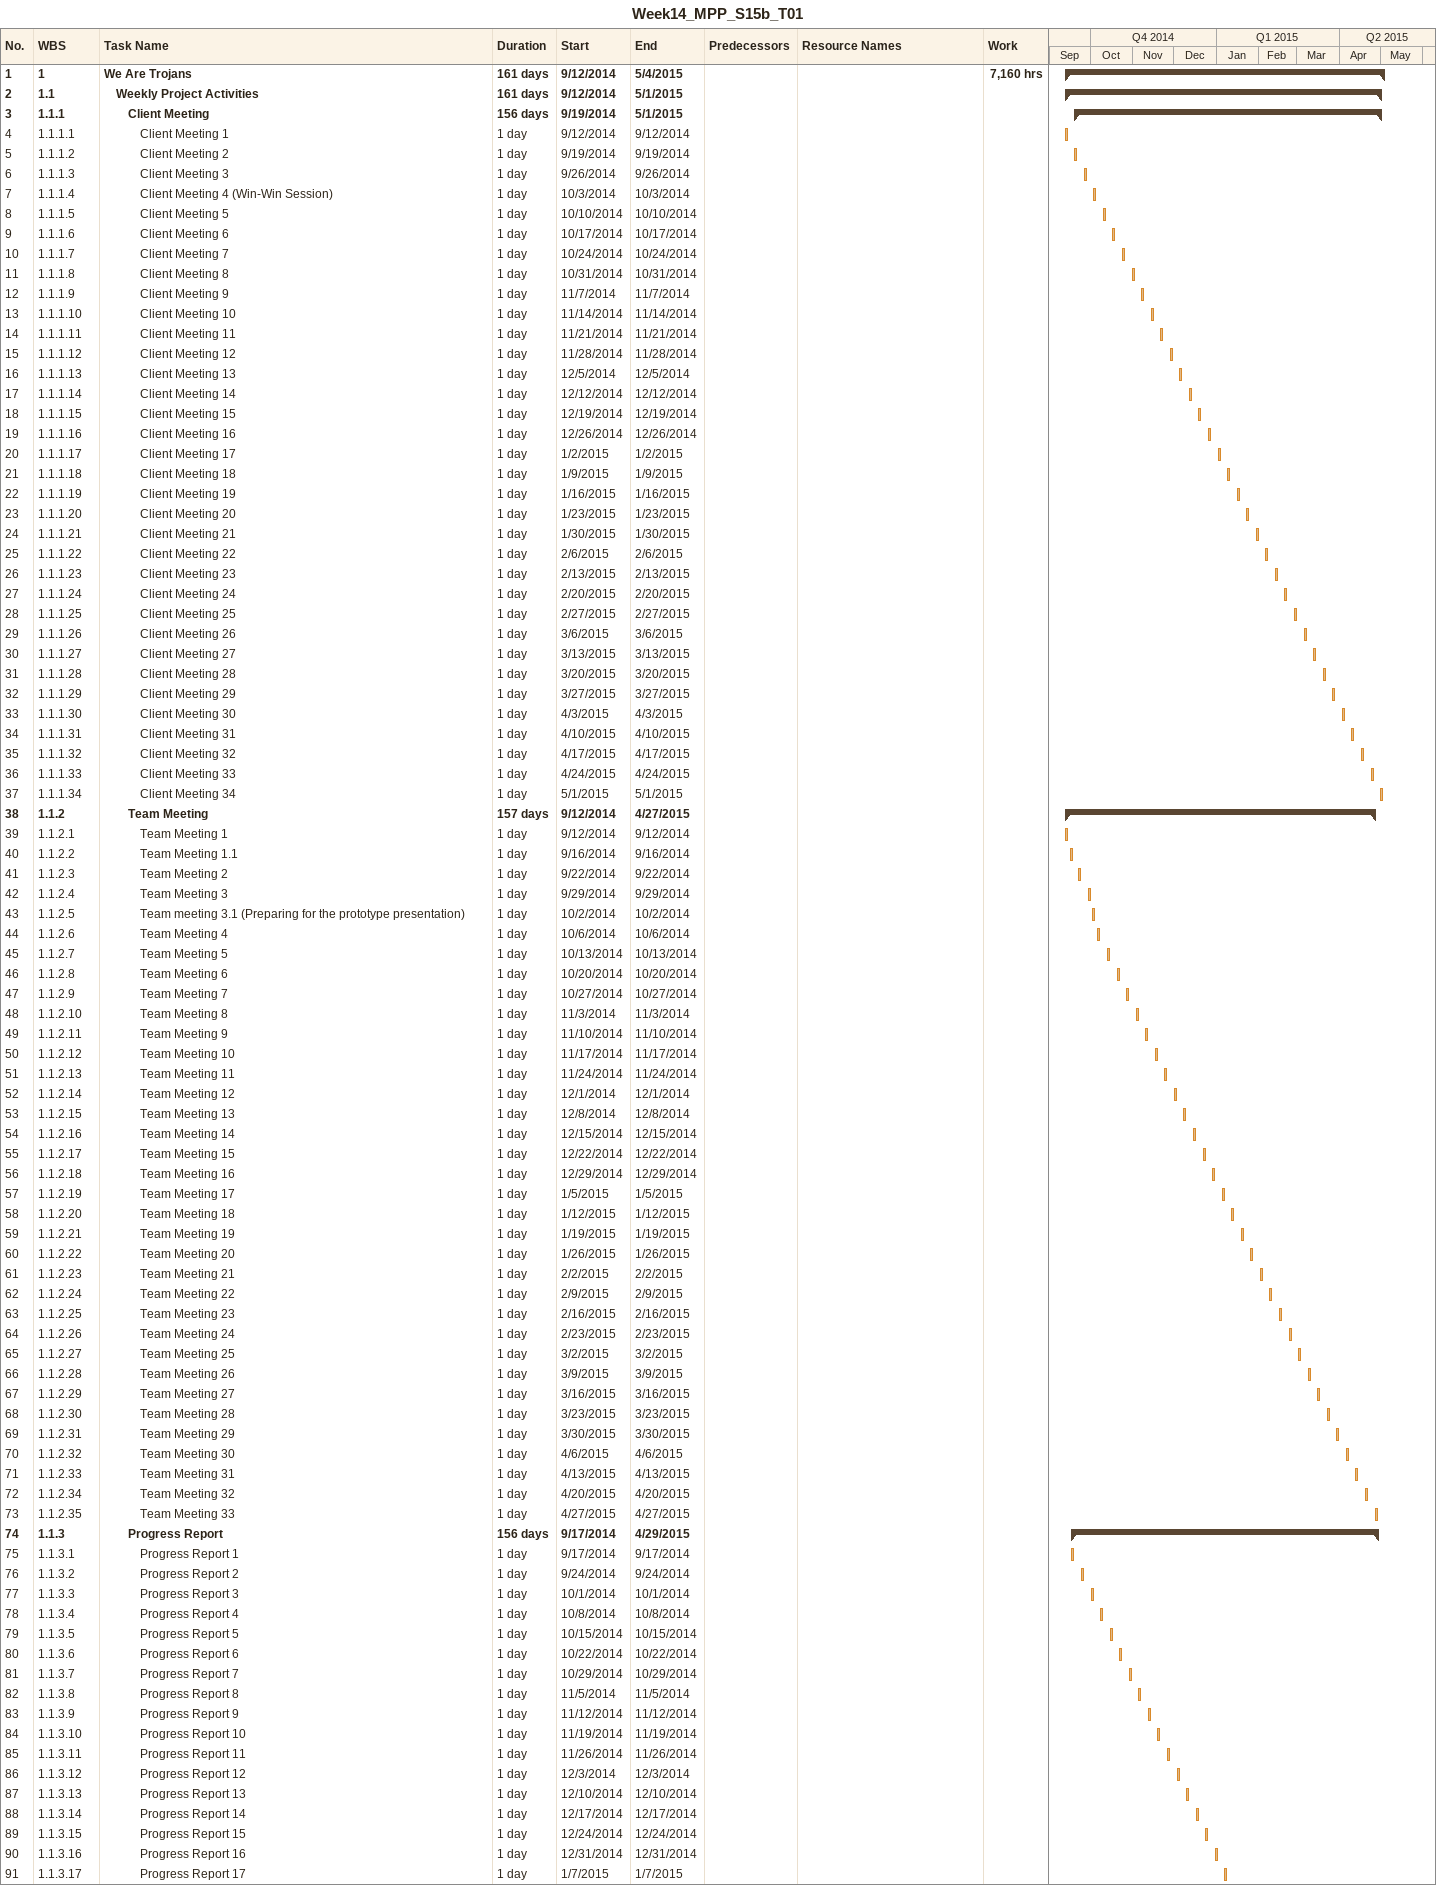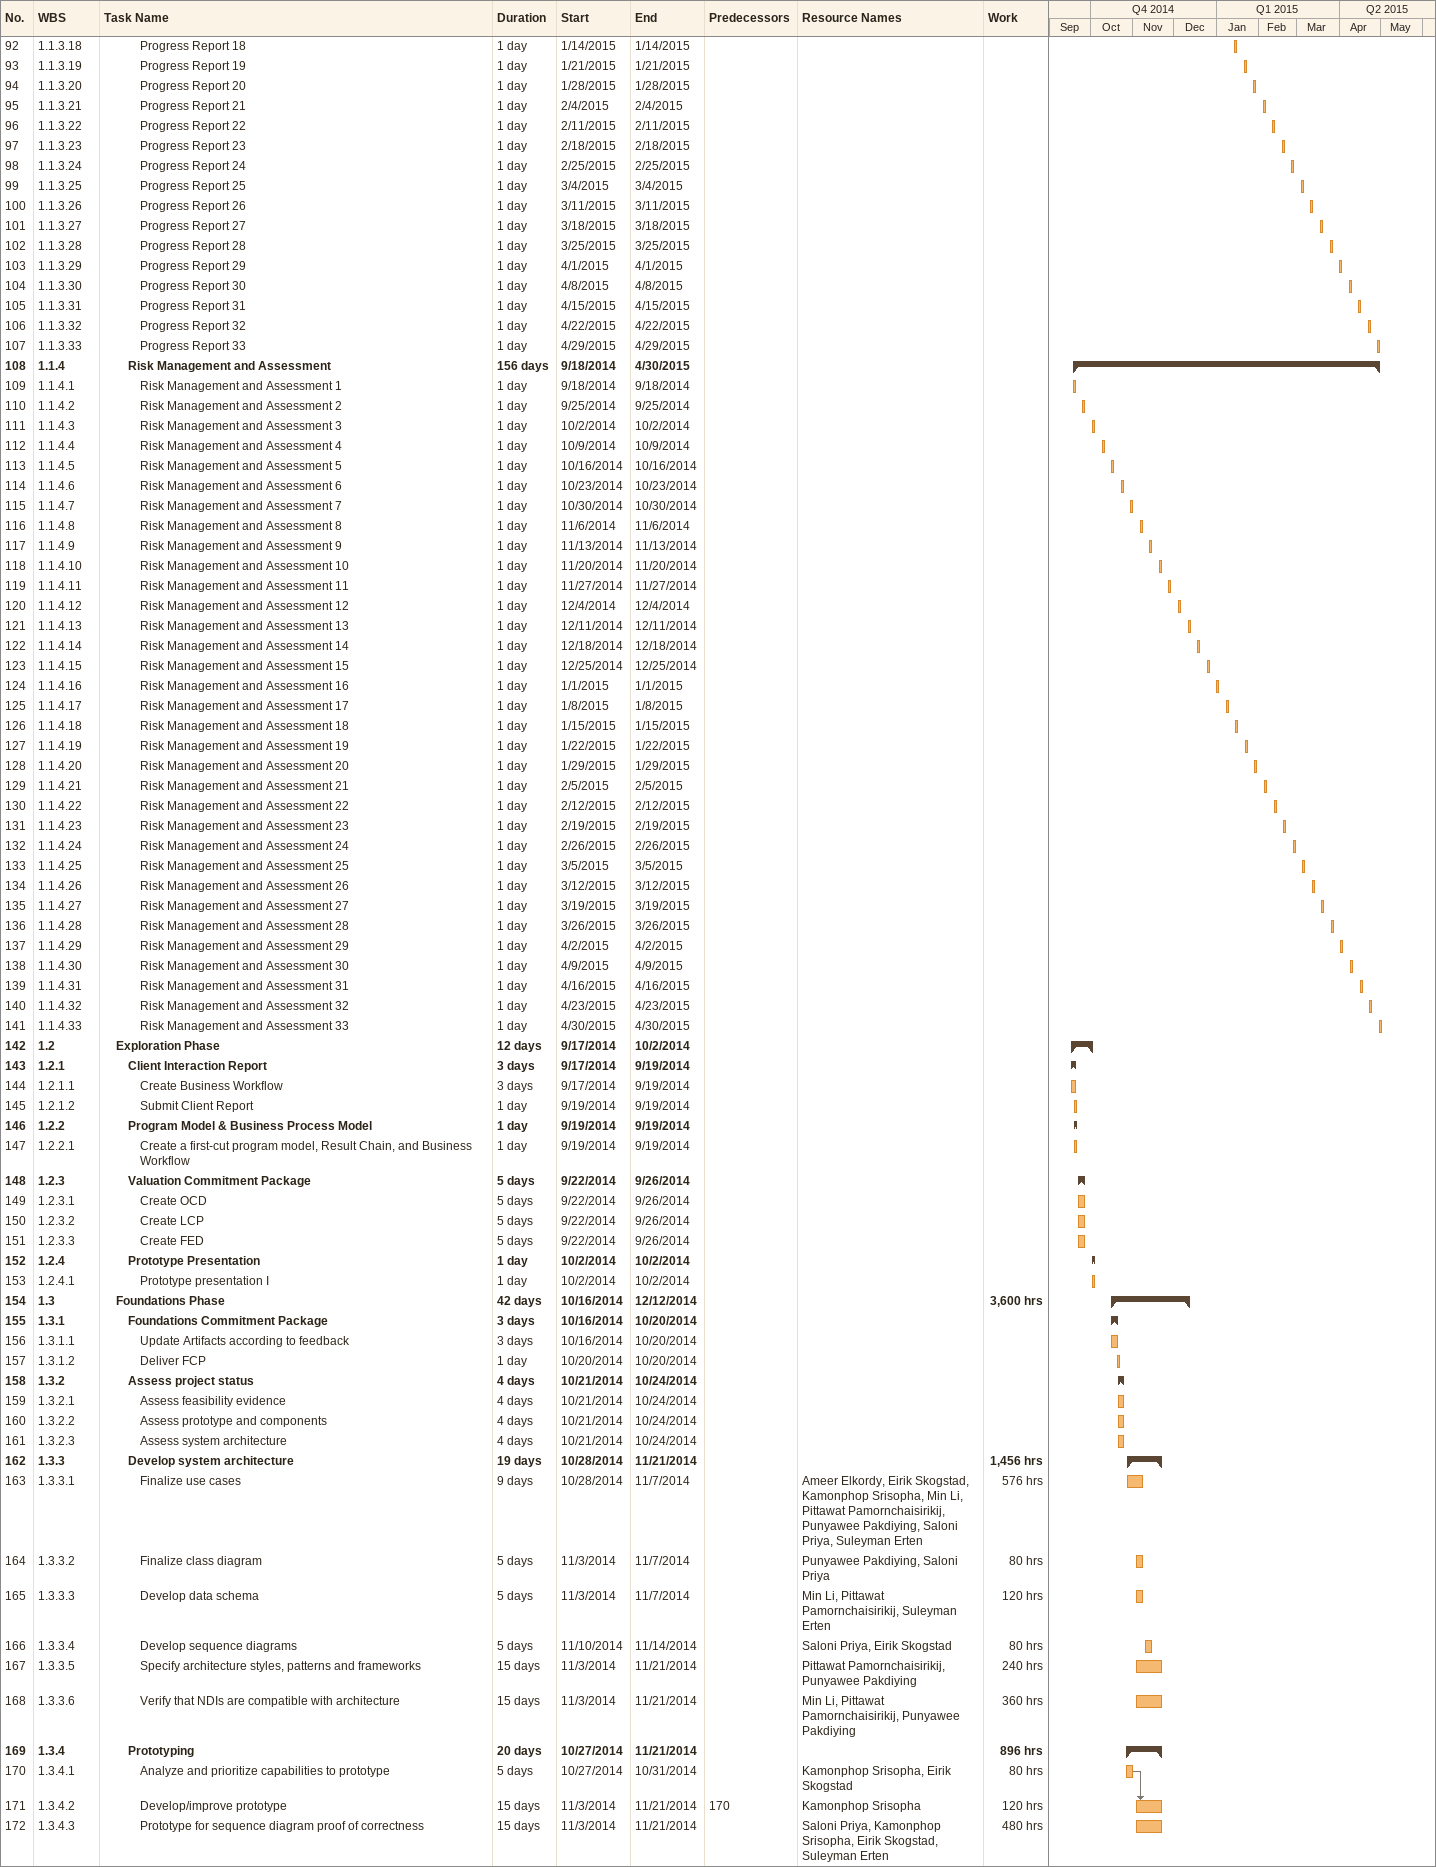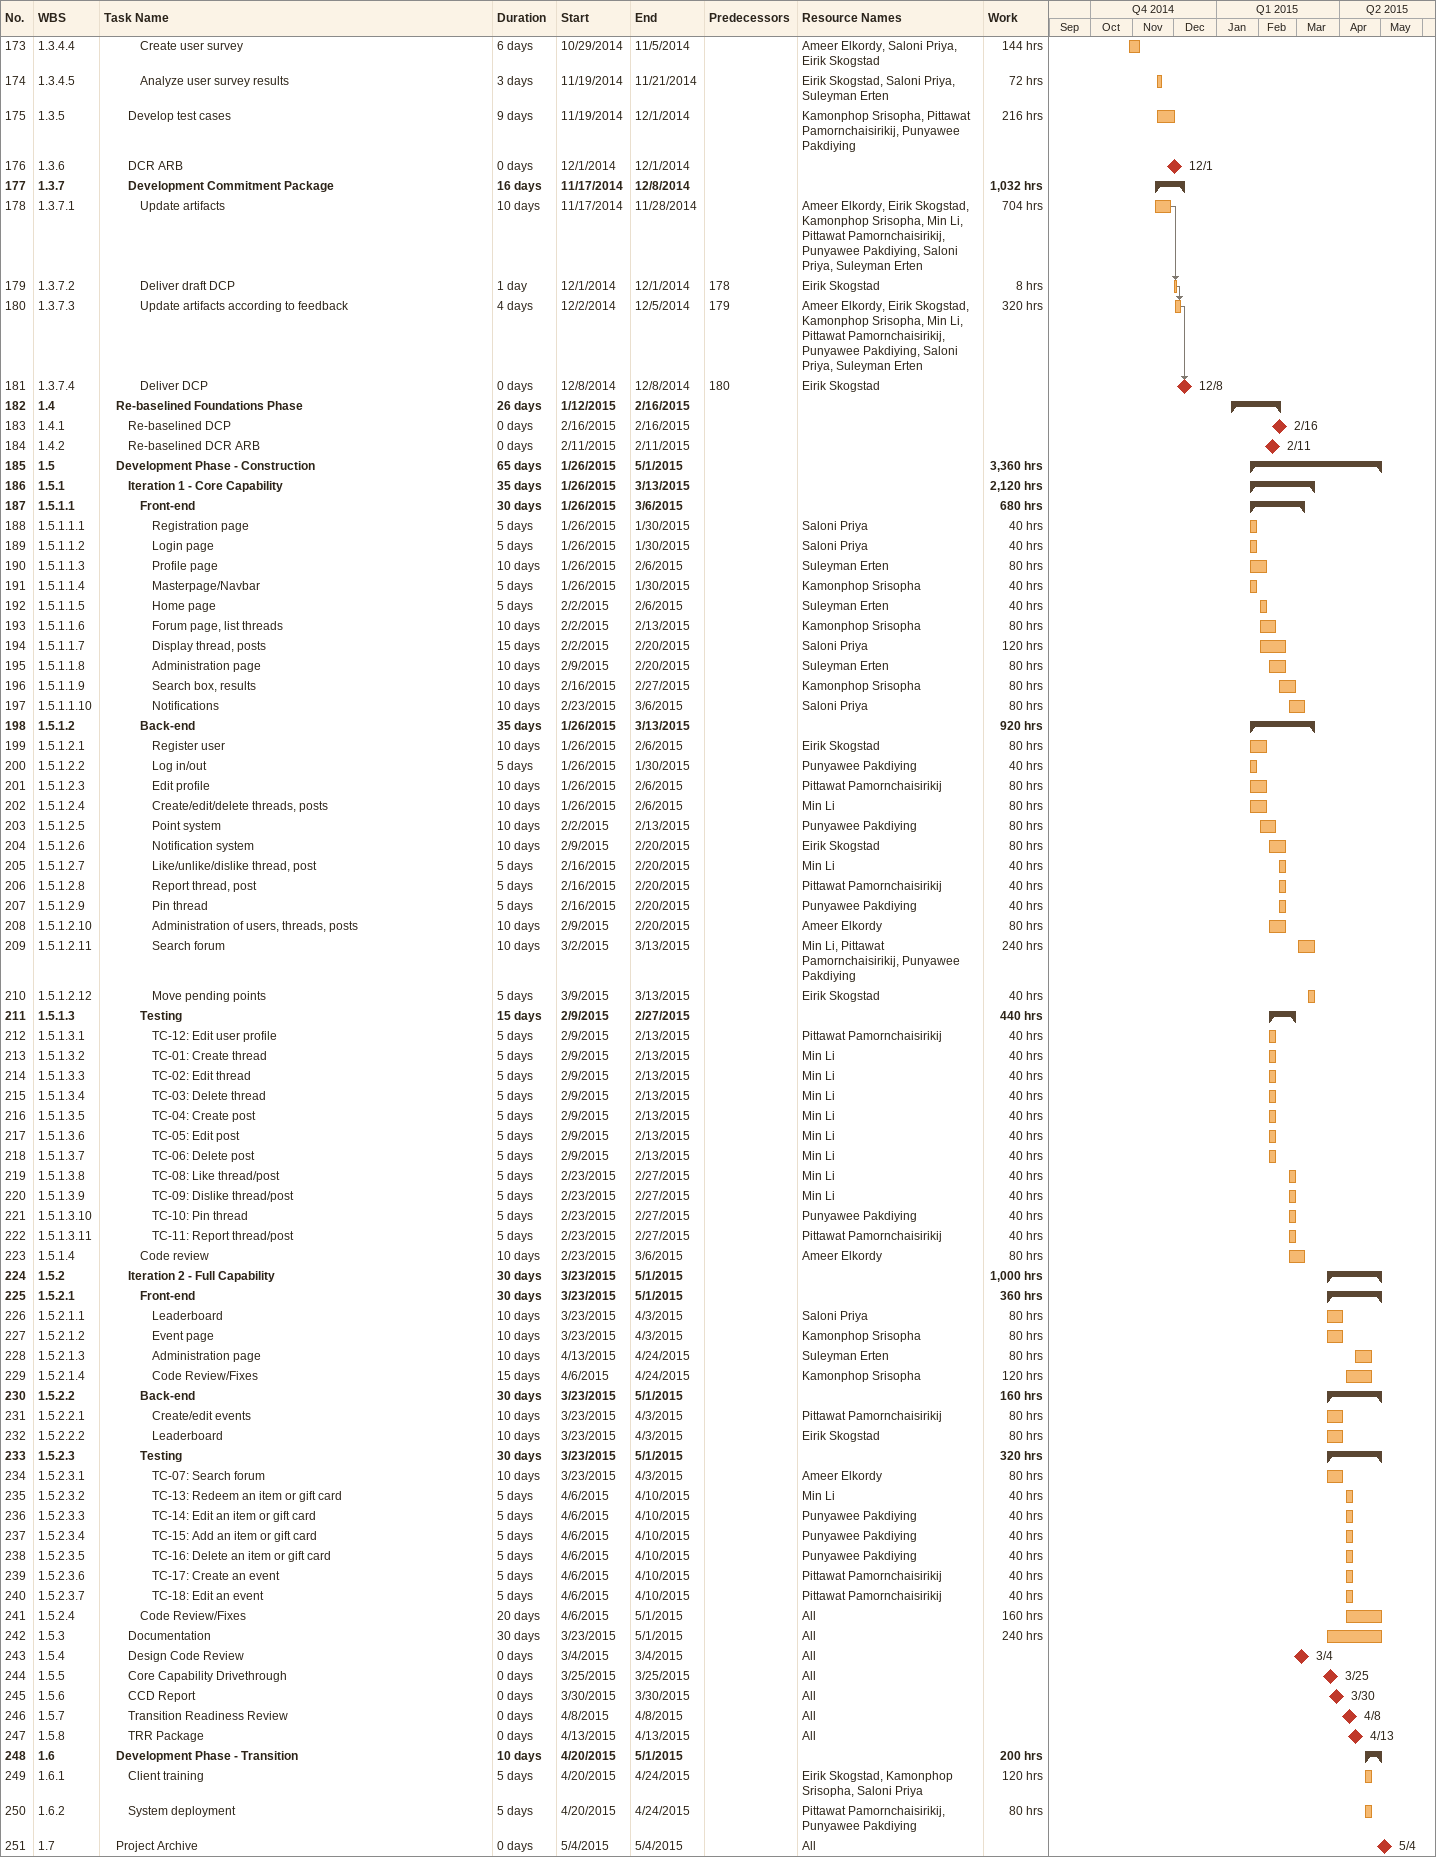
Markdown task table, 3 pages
Week14_MPP_S15b_T01

| ID | WBS | Task | Duration | Start | Finish | Predecessors | Resources | Work (h) |
|---|---|---|---|---|---|---|---|---|
| 1 | 1 | **We Are Trojans** | 161d | 2014-09-12 | 2015-05-04 |  |  | 7160 |
| 2 | 1.1 | **Weekly Project Activities** | 161d | 2014-09-12 | 2015-05-01 |  |  |  |
| 3 | 1.1.1 | **Client Meeting** | 156d | 2014-09-19 | 2015-05-01 |  |  |  |
| 4 | 1.1.1.1 | Client Meeting 1 | 1d | 2014-09-12 | 2014-09-12 |  |  |  |
| 5 | 1.1.1.2 | Client Meeting 2 | 1d | 2014-09-19 | 2014-09-19 |  |  |  |
| 6 | 1.1.1.3 | Client Meeting 3 | 1d | 2014-09-26 | 2014-09-26 |  |  |  |
| 7 | 1.1.1.4 | Client Meeting 4 (Win-Win Session) | 1d | 2014-10-03 | 2014-10-03 |  |  |  |
| 8 | 1.1.1.5 | Client Meeting 5 | 1d | 2014-10-10 | 2014-10-10 |  |  |  |
| 9 | 1.1.1.6 | Client Meeting 6 | 1d | 2014-10-17 | 2014-10-17 |  |  |  |
| 10 | 1.1.1.7 | Client Meeting 7 | 1d | 2014-10-24 | 2014-10-24 |  |  |  |
| 11 | 1.1.1.8 | Client Meeting 8 | 1d | 2014-10-31 | 2014-10-31 |  |  |  |
| 12 | 1.1.1.9 | Client Meeting 9 | 1d | 2014-11-07 | 2014-11-07 |  |  |  |
| 13 | 1.1.1.10 | Client Meeting 10 | 1d | 2014-11-14 | 2014-11-14 |  |  |  |
| 14 | 1.1.1.11 | Client Meeting 11 | 1d | 2014-11-21 | 2014-11-21 |  |  |  |
| 15 | 1.1.1.12 | Client Meeting 12 | 1d | 2014-11-28 | 2014-11-28 |  |  |  |
| 16 | 1.1.1.13 | Client Meeting 13 | 1d | 2014-12-05 | 2014-12-05 |  |  |  |
| 17 | 1.1.1.14 | Client Meeting 14 | 1d | 2014-12-12 | 2014-12-12 |  |  |  |
| 18 | 1.1.1.15 | Client Meeting 15 | 1d | 2014-12-19 | 2014-12-19 |  |  |  |
| 19 | 1.1.1.16 | Client Meeting 16 | 1d | 2014-12-26 | 2014-12-26 |  |  |  |
| 20 | 1.1.1.17 | Client Meeting 17 | 1d | 2015-01-02 | 2015-01-02 |  |  |  |
| 21 | 1.1.1.18 | Client Meeting 18 | 1d | 2015-01-09 | 2015-01-09 |  |  |  |
| 22 | 1.1.1.19 | Client Meeting 19 | 1d | 2015-01-16 | 2015-01-16 |  |  |  |
| 23 | 1.1.1.20 | Client Meeting 20 | 1d | 2015-01-23 | 2015-01-23 |  |  |  |
| 24 | 1.1.1.21 | Client Meeting 21 | 1d | 2015-01-30 | 2015-01-30 |  |  |  |
| 25 | 1.1.1.22 | Client Meeting 22 | 1d | 2015-02-06 | 2015-02-06 |  |  |  |
| 26 | 1.1.1.23 | Client Meeting 23 | 1d | 2015-02-13 | 2015-02-13 |  |  |  |
| 27 | 1.1.1.24 | Client Meeting 24 | 1d | 2015-02-20 | 2015-02-20 |  |  |  |
| 28 | 1.1.1.25 | Client Meeting 25 | 1d | 2015-02-27 | 2015-02-27 |  |  |  |
| 29 | 1.1.1.26 | Client Meeting 26 | 1d | 2015-03-06 | 2015-03-06 |  |  |  |
| 30 | 1.1.1.27 | Client Meeting 27 | 1d | 2015-03-13 | 2015-03-13 |  |  |  |
| 31 | 1.1.1.28 | Client Meeting 28 | 1d | 2015-03-20 | 2015-03-20 |  |  |  |
| 32 | 1.1.1.29 | Client Meeting 29 | 1d | 2015-03-27 | 2015-03-27 |  |  |  |
| 33 | 1.1.1.30 | Client Meeting 30 | 1d | 2015-04-03 | 2015-04-03 |  |  |  |
| 34 | 1.1.1.31 | Client Meeting 31 | 1d | 2015-04-10 | 2015-04-10 |  |  |  |
| 35 | 1.1.1.32 | Client Meeting 32 | 1d | 2015-04-17 | 2015-04-17 |  |  |  |
| 36 | 1.1.1.33 | Client Meeting 33 | 1d | 2015-04-24 | 2015-04-24 |  |  |  |
| 37 | 1.1.1.34 | Client Meeting 34 | 1d | 2015-05-01 | 2015-05-01 |  |  |  |
| 38 | 1.1.2 | **Team Meeting** | 157d | 2014-09-12 | 2015-04-27 |  |  |  |
| 39 | 1.1.2.1 | Team Meeting 1 | 1d | 2014-09-12 | 2014-09-12 |  |  |  |
| 40 | 1.1.2.2 | Team Meeting 1.1 | 1d | 2014-09-16 | 2014-09-16 |  |  |  |
| 41 | 1.1.2.3 | Team Meeting 2 | 1d | 2014-09-22 | 2014-09-22 |  |  |  |
| 42 | 1.1.2.4 | Team Meeting 3 | 1d | 2014-09-29 | 2014-09-29 |  |  |  |
| 43 | 1.1.2.5 | Team meeting 3.1 (Preparing for the prototype presentation) | 1d | 2014-10-02 | 2014-10-02 |  |  |  |
| 44 | 1.1.2.6 | Team Meeting 4 | 1d | 2014-10-06 | 2014-10-06 |  |  |  |
| 45 | 1.1.2.7 | Team Meeting 5 | 1d | 2014-10-13 | 2014-10-13 |  |  |  |
| 46 | 1.1.2.8 | Team Meeting 6 | 1d | 2014-10-20 | 2014-10-20 |  |  |  |
| 47 | 1.1.2.9 | Team Meeting 7 | 1d | 2014-10-27 | 2014-10-27 |  |  |  |
| 48 | 1.1.2.10 | Team Meeting 8 | 1d | 2014-11-03 | 2014-11-03 |  |  |  |
| 49 | 1.1.2.11 | Team Meeting 9 | 1d | 2014-11-10 | 2014-11-10 |  |  |  |
| 50 | 1.1.2.12 | Team Meeting 10 | 1d | 2014-11-17 | 2014-11-17 |  |  |  |
| 51 | 1.1.2.13 | Team Meeting 11 | 1d | 2014-11-24 | 2014-11-24 |  |  |  |
| 52 | 1.1.2.14 | Team Meeting 12 | 1d | 2014-12-01 | 2014-12-01 |  |  |  |
| 53 | 1.1.2.15 | Team Meeting 13 | 1d | 2014-12-08 | 2014-12-08 |  |  |  |
| 54 | 1.1.2.16 | Team Meeting 14 | 1d | 2014-12-15 | 2014-12-15 |  |  |  |
| 55 | 1.1.2.17 | Team Meeting 15 | 1d | 2014-12-22 | 2014-12-22 |  |  |  |
| 56 | 1.1.2.18 | Team Meeting 16 | 1d | 2014-12-29 | 2014-12-29 |  |  |  |
| 57 | 1.1.2.19 | Team Meeting 17 | 1d | 2015-01-05 | 2015-01-05 |  |  |  |
| 58 | 1.1.2.20 | Team Meeting 18 | 1d | 2015-01-12 | 2015-01-12 |  |  |  |
| 59 | 1.1.2.21 | Team Meeting 19 | 1d | 2015-01-19 | 2015-01-19 |  |  |  |
| 60 | 1.1.2.22 | Team Meeting 20 | 1d | 2015-01-26 | 2015-01-26 |  |  |  |
| 61 | 1.1.2.23 | Team Meeting 21 | 1d | 2015-02-02 | 2015-02-02 |  |  |  |
| 62 | 1.1.2.24 | Team Meeting 22 | 1d | 2015-02-09 | 2015-02-09 |  |  |  |
| 63 | 1.1.2.25 | Team Meeting 23 | 1d | 2015-02-16 | 2015-02-16 |  |  |  |
| 64 | 1.1.2.26 | Team Meeting 24 | 1d | 2015-02-23 | 2015-02-23 |  |  |  |
| 65 | 1.1.2.27 | Team Meeting 25 | 1d | 2015-03-02 | 2015-03-02 |  |  |  |
| 66 | 1.1.2.28 | Team Meeting 26 | 1d | 2015-03-09 | 2015-03-09 |  |  |  |
| 67 | 1.1.2.29 | Team Meeting 27 | 1d | 2015-03-16 | 2015-03-16 |  |  |  |
| 68 | 1.1.2.30 | Team Meeting 28 | 1d | 2015-03-23 | 2015-03-23 |  |  |  |
| 69 | 1.1.2.31 | Team Meeting 29 | 1d | 2015-03-30 | 2015-03-30 |  |  |  |
| 70 | 1.1.2.32 | Team Meeting 30 | 1d | 2015-04-06 | 2015-04-06 |  |  |  |
| 71 | 1.1.2.33 | Team Meeting 31 | 1d | 2015-04-13 | 2015-04-13 |  |  |  |
| 72 | 1.1.2.34 | Team Meeting 32 | 1d | 2015-04-20 | 2015-04-20 |  |  |  |
| 73 | 1.1.2.35 | Team Meeting 33 | 1d | 2015-04-27 | 2015-04-27 |  |  |  |
| 74 | 1.1.3 | **Progress Report** | 156d | 2014-09-17 | 2015-04-29 |  |  |  |
| 75 | 1.1.3.1 | Progress Report 1 | 1d | 2014-09-17 | 2014-09-17 |  |  |  |
| 76 | 1.1.3.2 | Progress Report 2 | 1d | 2014-09-24 | 2014-09-24 |  |  |  |
| 77 | 1.1.3.3 | Progress Report 3 | 1d | 2014-10-01 | 2014-10-01 |  |  |  |
| 78 | 1.1.3.4 | Progress Report 4 | 1d | 2014-10-08 | 2014-10-08 |  |  |  |
| 79 | 1.1.3.5 | Progress Report 5 | 1d | 2014-10-15 | 2014-10-15 |  |  |  |
| 80 | 1.1.3.6 | Progress Report 6 | 1d | 2014-10-22 | 2014-10-22 |  |  |  |
| 81 | 1.1.3.7 | Progress Report 7 | 1d | 2014-10-29 | 2014-10-29 |  |  |  |
| 82 | 1.1.3.8 | Progress Report 8 | 1d | 2014-11-05 | 2014-11-05 |  |  |  |
| 83 | 1.1.3.9 | Progress Report 9 | 1d | 2014-11-12 | 2014-11-12 |  |  |  |
| 84 | 1.1.3.10 | Progress Report 10 | 1d | 2014-11-19 | 2014-11-19 |  |  |  |
| 85 | 1.1.3.11 | Progress Report 11 | 1d | 2014-11-26 | 2014-11-26 |  |  |  |
| 86 | 1.1.3.12 | Progress Report 12 | 1d | 2014-12-03 | 2014-12-03 |  |  |  |
| 87 | 1.1.3.13 | Progress Report 13 | 1d | 2014-12-10 | 2014-12-10 |  |  |  |
| 88 | 1.1.3.14 | Progress Report 14 | 1d | 2014-12-17 | 2014-12-17 |  |  |  |
| 89 | 1.1.3.15 | Progress Report 15 | 1d | 2014-12-24 | 2014-12-24 |  |  |  |
| 90 | 1.1.3.16 | Progress Report 16 | 1d | 2014-12-31 | 2014-12-31 |  |  |  |
| 91 | 1.1.3.17 | Progress Report 17 | 1d | 2015-01-07 | 2015-01-07 |  |  |  |
| 92 | 1.1.3.18 | Progress Report 18 | 1d | 2015-01-14 | 2015-01-14 |  |  |  |
| 93 | 1.1.3.19 | Progress Report 19 | 1d | 2015-01-21 | 2015-01-21 |  |  |  |
| 94 | 1.1.3.20 | Progress Report 20 | 1d | 2015-01-28 | 2015-01-28 |  |  |  |
| 95 | 1.1.3.21 | Progress Report 21 | 1d | 2015-02-04 | 2015-02-04 |  |  |  |
| 96 | 1.1.3.22 | Progress Report 22 | 1d | 2015-02-11 | 2015-02-11 |  |  |  |
| 97 | 1.1.3.23 | Progress Report 23 | 1d | 2015-02-18 | 2015-02-18 |  |  |  |
| 98 | 1.1.3.24 | Progress Report 24 | 1d | 2015-02-25 | 2015-02-25 |  |  |  |
| 99 | 1.1.3.25 | Progress Report 25 | 1d | 2015-03-04 | 2015-03-04 |  |  |  |
| 100 | 1.1.3.26 | Progress Report 26 | 1d | 2015-03-11 | 2015-03-11 |  |  |  |
| 101 | 1.1.3.27 | Progress Report 27 | 1d | 2015-03-18 | 2015-03-18 |  |  |  |
| 102 | 1.1.3.28 | Progress Report 28 | 1d | 2015-03-25 | 2015-03-25 |  |  |  |
| 103 | 1.1.3.29 | Progress Report 29 | 1d | 2015-04-01 | 2015-04-01 |  |  |  |
| 104 | 1.1.3.30 | Progress Report 30 | 1d | 2015-04-08 | 2015-04-08 |  |  |  |
| 105 | 1.1.3.31 | Progress Report 31 | 1d | 2015-04-15 | 2015-04-15 |  |  |  |
| 106 | 1.1.3.32 | Progress Report 32 | 1d | 2015-04-22 | 2015-04-22 |  |  |  |
| 107 | 1.1.3.33 | Progress Report 33 | 1d | 2015-04-29 | 2015-04-29 |  |  |  |
| 108 | 1.1.4 | **Risk Management and Assessment** | 156d | 2014-09-18 | 2015-04-30 |  |  |  |
| 109 | 1.1.4.1 | Risk Management and Assessment 1 | 1d | 2014-09-18 | 2014-09-18 |  |  |  |
| 110 | 1.1.4.2 | Risk Management and Assessment 2 | 1d | 2014-09-25 | 2014-09-25 |  |  |  |
| 111 | 1.1.4.3 | Risk Management and Assessment 3 | 1d | 2014-10-02 | 2014-10-02 |  |  |  |
| 112 | 1.1.4.4 | Risk Management and Assessment 4 | 1d | 2014-10-09 | 2014-10-09 |  |  |  |
| 113 | 1.1.4.5 | Risk Management and Assessment 5 | 1d | 2014-10-16 | 2014-10-16 |  |  |  |
| 114 | 1.1.4.6 | Risk Management and Assessment 6 | 1d | 2014-10-23 | 2014-10-23 |  |  |  |
| 115 | 1.1.4.7 | Risk Management and Assessment 7 | 1d | 2014-10-30 | 2014-10-30 |  |  |  |
| 116 | 1.1.4.8 | Risk Management and Assessment 8 | 1d | 2014-11-06 | 2014-11-06 |  |  |  |
| 117 | 1.1.4.9 | Risk Management and Assessment 9 | 1d | 2014-11-13 | 2014-11-13 |  |  |  |
| 118 | 1.1.4.10 | Risk Management and Assessment 10 | 1d | 2014-11-20 | 2014-11-20 |  |  |  |
| 119 | 1.1.4.11 | Risk Management and Assessment 11 | 1d | 2014-11-27 | 2014-11-27 |  |  |  |
| 120 | 1.1.4.12 | Risk Management and Assessment 12 | 1d | 2014-12-04 | 2014-12-04 |  |  |  |
| 121 | 1.1.4.13 | Risk Management and Assessment 13 | 1d | 2014-12-11 | 2014-12-11 |  |  |  |
| 122 | 1.1.4.14 | Risk Management and Assessment 14 | 1d | 2014-12-18 | 2014-12-18 |  |  |  |
| 123 | 1.1.4.15 | Risk Management and Assessment 15 | 1d | 2014-12-25 | 2014-12-25 |  |  |  |
| 124 | 1.1.4.16 | Risk Management and Assessment 16 | 1d | 2015-01-01 | 2015-01-01 |  |  |  |
| 125 | 1.1.4.17 | Risk Management and Assessment 17 | 1d | 2015-01-08 | 2015-01-08 |  |  |  |
| 126 | 1.1.4.18 | Risk Management and Assessment 18 | 1d | 2015-01-15 | 2015-01-15 |  |  |  |
| 127 | 1.1.4.19 | Risk Management and Assessment 19 | 1d | 2015-01-22 | 2015-01-22 |  |  |  |
| 128 | 1.1.4.20 | Risk Management and Assessment 20 | 1d | 2015-01-29 | 2015-01-29 |  |  |  |
| 129 | 1.1.4.21 | Risk Management and Assessment 21 | 1d | 2015-02-05 | 2015-02-05 |  |  |  |
| 130 | 1.1.4.22 | Risk Management and Assessment 22 | 1d | 2015-02-12 | 2015-02-12 |  |  |  |
| 131 | 1.1.4.23 | Risk Management and Assessment 23 | 1d | 2015-02-19 | 2015-02-19 |  |  |  |
| 132 | 1.1.4.24 | Risk Management and Assessment 24 | 1d | 2015-02-26 | 2015-02-26 |  |  |  |
| 133 | 1.1.4.25 | Risk Management and Assessment 25 | 1d | 2015-03-05 | 2015-03-05 |  |  |  |
| 134 | 1.1.4.26 | Risk Management and Assessment 26 | 1d | 2015-03-12 | 2015-03-12 |  |  |  |
| 135 | 1.1.4.27 | Risk Management and Assessment 27 | 1d | 2015-03-19 | 2015-03-19 |  |  |  |
| 136 | 1.1.4.28 | Risk Management and Assessment 28 | 1d | 2015-03-26 | 2015-03-26 |  |  |  |
| 137 | 1.1.4.29 | Risk Management and Assessment 29 | 1d | 2015-04-02 | 2015-04-02 |  |  |  |
| 138 | 1.1.4.30 | Risk Management and Assessment 30 | 1d | 2015-04-09 | 2015-04-09 |  |  |  |
| 139 | 1.1.4.31 | Risk Management and Assessment 31 | 1d | 2015-04-16 | 2015-04-16 |  |  |  |
| 140 | 1.1.4.32 | Risk Management and Assessment 32 | 1d | 2015-04-23 | 2015-04-23 |  |  |  |
| 141 | 1.1.4.33 | Risk Management and Assessment 33 | 1d | 2015-04-30 | 2015-04-30 |  |  |  |
| 142 | 1.2 | **Exploration Phase** | 12d | 2014-09-17 | 2014-10-02 |  |  |  |
| 143 | 1.2.1 | **Client Interaction Report** | 3d | 2014-09-17 | 2014-09-19 |  |  |  |
| 144 | 1.2.1.1 | Create Business Workflow | 3d | 2014-09-17 | 2014-09-19 |  |  |  |
| 145 | 1.2.1.2 | Submit Client Report | 1d | 2014-09-19 | 2014-09-19 |  |  |  |
| 146 | 1.2.2 | **Program Model & Business Process Model** | 1d | 2014-09-19 | 2014-09-19 |  |  |  |
| 147 | 1.2.2.1 | Create a first-cut program model, Result Chain, and Business Workflow | 1d | 2014-09-19 | 2014-09-19 |  |  |  |
| 148 | 1.2.3 | **Valuation Commitment Package** | 5d | 2014-09-22 | 2014-09-26 |  |  |  |
| 149 | 1.2.3.1 | Create OCD | 5d | 2014-09-22 | 2014-09-26 |  |  |  |
| 150 | 1.2.3.2 | Create LCP | 5d | 2014-09-22 | 2014-09-26 |  |  |  |
| 151 | 1.2.3.3 | Create FED | 5d | 2014-09-22 | 2014-09-26 |  |  |  |
| 152 | 1.2.4 | **Prototype Presentation** | 1d | 2014-10-02 | 2014-10-02 |  |  |  |
| 153 | 1.2.4.1 | Prototype presentation I | 1d | 2014-10-02 | 2014-10-02 |  |  |  |
| 154 | 1.3 | **Foundations Phase** | 42d | 2014-10-16 | 2014-12-12 |  |  | 3600 |
| 155 | 1.3.1 | **Foundations Commitment Package** | 3d | 2014-10-16 | 2014-10-20 |  |  |  |
| 156 | 1.3.1.1 | Update Artifacts according to feedback | 3d | 2014-10-16 | 2014-10-20 |  |  |  |
| 157 | 1.3.1.2 | Deliver FCP | 1d | 2014-10-20 | 2014-10-20 |  |  |  |
| 158 | 1.3.2 | **Assess project status** | 4d | 2014-10-21 | 2014-10-24 |  |  |  |
| 159 | 1.3.2.1 | Assess feasibility evidence | 4d | 2014-10-21 | 2014-10-24 |  |  |  |
| 160 | 1.3.2.2 | Assess prototype and components | 4d | 2014-10-21 | 2014-10-24 |  |  |  |
| 161 | 1.3.2.3 | Assess system architecture | 4d | 2014-10-21 | 2014-10-24 |  |  |  |
| 162 | 1.3.3 | **Develop system architecture** | 19d | 2014-10-28 | 2014-11-21 |  |  | 1456 |
| 163 | 1.3.3.1 | Finalize use cases | 9d | 2014-10-28 | 2014-11-07 |  | Ameer Elkordy, Eirik Skogstad, Kamonphop Srisopha, Min Li, Pittawat Pamornchaisirikij, Punyawee Pakdiying, Saloni Priya, Suleyman Erten | 576 |
| 164 | 1.3.3.2 | Finalize class diagram | 5d | 2014-11-03 | 2014-11-07 |  | Punyawee Pakdiying, Saloni Priya | 80 |
| 165 | 1.3.3.3 | Develop data schema | 5d | 2014-11-03 | 2014-11-07 |  | Min Li, Pittawat Pamornchaisirikij, Suleyman Erten | 120 |
| 166 | 1.3.3.4 | Develop sequence diagrams | 5d | 2014-11-10 | 2014-11-14 |  | Saloni Priya, Eirik Skogstad | 80 |
| 167 | 1.3.3.5 | Specify architecture styles, patterns and frameworks | 15d | 2014-11-03 | 2014-11-21 |  | Pittawat Pamornchaisirikij, Punyawee Pakdiying | 240 |
| 168 | 1.3.3.6 | Verify that NDIs are compatible with architecture | 15d | 2014-11-03 | 2014-11-21 |  | Min Li, Pittawat Pamornchaisirikij, Punyawee Pakdiying | 360 |
| 169 | 1.3.4 | **Prototyping** | 20d | 2014-10-27 | 2014-11-21 |  |  | 896 |
| 170 | 1.3.4.1 | Analyze and prioritize capabilities to prototype | 5d | 2014-10-27 | 2014-10-31 |  | Kamonphop Srisopha, Eirik Skogstad | 80 |
| 171 | 1.3.4.2 | Develop/improve prototype | 15d | 2014-11-03 | 2014-11-21 | 170 | Kamonphop Srisopha | 120 |
| 172 | 1.3.4.3 | Prototype for sequence diagram proof of correctness | 15d | 2014-11-03 | 2014-11-21 |  | Saloni Priya, Kamonphop Srisopha, Eirik Skogstad, Suleyman Erten | 480 |
| 173 | 1.3.4.4 | Create user survey | 6d | 2014-10-29 | 2014-11-05 |  | Ameer Elkordy, Saloni Priya, Eirik Skogstad | 144 |
| 174 | 1.3.4.5 | Analyze user survey results | 3d | 2014-11-19 | 2014-11-21 |  | Eirik Skogstad, Saloni Priya, Suleyman Erten | 72 |
| 175 | 1.3.5 | Develop test cases | 9d | 2014-11-19 | 2014-12-01 |  | Kamonphop Srisopha, Pittawat Pamornchaisirikij, Punyawee Pakdiying | 216 |
| 176 | 1.3.6 | DCR ARB | 0d | 2014-12-01 | 2014-12-01 |  |  |  |
| 177 | 1.3.7 | **Development Commitment Package** | 16d | 2014-11-17 | 2014-12-08 |  |  | 1032 |
| 178 | 1.3.7.1 | Update artifacts | 10d | 2014-11-17 | 2014-11-28 |  | Ameer Elkordy, Eirik Skogstad, Kamonphop Srisopha, Min Li, Pittawat Pamornchaisirikij, Punyawee Pakdiying, Saloni Priya, Suleyman Erten | 704 |
| 179 | 1.3.7.2 | Deliver draft DCP | 1d | 2014-12-01 | 2014-12-01 | 178 | Eirik Skogstad | 8 |
| 180 | 1.3.7.3 | Update artifacts according to feedback | 4d | 2014-12-02 | 2014-12-05 | 179 | Ameer Elkordy, Eirik Skogstad, Kamonphop Srisopha, Min Li, Pittawat Pamornchaisirikij, Punyawee Pakdiying, Saloni Priya, Suleyman Erten | 320 |
| 181 | 1.3.7.4 | Deliver DCP | 0d | 2014-12-08 | 2014-12-08 | 180 | Eirik Skogstad |  |
| 182 | 1.4 | **Re-baselined Foundations Phase** | 26d | 2015-01-12 | 2015-02-16 |  |  |  |
| 183 | 1.4.1 | Re-baselined DCP | 0d | 2015-02-16 | 2015-02-16 |  |  |  |
| 184 | 1.4.2 | Re-baselined DCR ARB | 0d | 2015-02-11 | 2015-02-11 |  |  |  |
| 185 | 1.5 | **Development Phase - Construction** | 65d | 2015-01-26 | 2015-05-01 |  |  | 3360 |
| 186 | 1.5.1 | **Iteration 1 - Core Capability** | 35d | 2015-01-26 | 2015-03-13 |  |  | 2120 |
| 187 | 1.5.1.1 | **Front-end** | 30d | 2015-01-26 | 2015-03-06 |  |  | 680 |
| 188 | 1.5.1.1.1 | Registration page | 5d | 2015-01-26 | 2015-01-30 |  | Saloni Priya | 40 |
| 189 | 1.5.1.1.2 | Login page | 5d | 2015-01-26 | 2015-01-30 |  | Saloni Priya | 40 |
| 190 | 1.5.1.1.3 | Profile page | 10d | 2015-01-26 | 2015-02-06 |  | Suleyman Erten | 80 |
| 191 | 1.5.1.1.4 | Masterpage/Navbar | 5d | 2015-01-26 | 2015-01-30 |  | Kamonphop Srisopha | 40 |
| 192 | 1.5.1.1.5 | Home page | 5d | 2015-02-02 | 2015-02-06 |  | Suleyman Erten | 40 |
| 193 | 1.5.1.1.6 | Forum page, list threads | 10d | 2015-02-02 | 2015-02-13 |  | Kamonphop Srisopha | 80 |
| 194 | 1.5.1.1.7 | Display thread, posts | 15d | 2015-02-02 | 2015-02-20 |  | Saloni Priya | 120 |
| 195 | 1.5.1.1.8 | Administration page | 10d | 2015-02-09 | 2015-02-20 |  | Suleyman Erten | 80 |
| 196 | 1.5.1.1.9 | Search box, results | 10d | 2015-02-16 | 2015-02-27 |  | Kamonphop Srisopha | 80 |
| 197 | 1.5.1.1.10 | Notifications | 10d | 2015-02-23 | 2015-03-06 |  | Saloni Priya | 80 |
| 198 | 1.5.1.2 | **Back-end** | 35d | 2015-01-26 | 2015-03-13 |  |  | 920 |
| 199 | 1.5.1.2.1 | Register user | 10d | 2015-01-26 | 2015-02-06 |  | Eirik Skogstad | 80 |
| 200 | 1.5.1.2.2 | Log in/out | 5d | 2015-01-26 | 2015-01-30 |  | Punyawee Pakdiying | 40 |
| 201 | 1.5.1.2.3 | Edit profile | 10d | 2015-01-26 | 2015-02-06 |  | Pittawat Pamornchaisirikij | 80 |
| 202 | 1.5.1.2.4 | Create/edit/delete threads, posts | 10d | 2015-01-26 | 2015-02-06 |  | Min Li | 80 |
| 203 | 1.5.1.2.5 | Point system | 10d | 2015-02-02 | 2015-02-13 |  | Punyawee Pakdiying | 80 |
| 204 | 1.5.1.2.6 | Notification system | 10d | 2015-02-09 | 2015-02-20 |  | Eirik Skogstad | 80 |
| 205 | 1.5.1.2.7 | Like/unlike/dislike thread, post | 5d | 2015-02-16 | 2015-02-20 |  | Min Li | 40 |
| 206 | 1.5.1.2.8 | Report thread, post | 5d | 2015-02-16 | 2015-02-20 |  | Pittawat Pamornchaisirikij | 40 |
| 207 | 1.5.1.2.9 | Pin thread | 5d | 2015-02-16 | 2015-02-20 |  | Punyawee Pakdiying | 40 |
| 208 | 1.5.1.2.10 | Administration of users, threads, posts | 10d | 2015-02-09 | 2015-02-20 |  | Ameer Elkordy | 80 |
| 209 | 1.5.1.2.11 | Search forum | 10d | 2015-03-02 | 2015-03-13 |  | Min Li, Pittawat Pamornchaisirikij, Punyawee Pakdiying | 240 |
| 210 | 1.5.1.2.12 | Move pending points | 5d | 2015-03-09 | 2015-03-13 |  | Eirik Skogstad | 40 |
| 211 | 1.5.1.3 | **Testing** | 15d | 2015-02-09 | 2015-02-27 |  |  | 440 |
| 212 | 1.5.1.3.1 | TC-12: Edit user profile | 5d | 2015-02-09 | 2015-02-13 |  | Pittawat Pamornchaisirikij | 40 |
| 213 | 1.5.1.3.2 | TC-01: Create thread | 5d | 2015-02-09 | 2015-02-13 |  | Min Li | 40 |
| 214 | 1.5.1.3.3 | TC-02: Edit thread | 5d | 2015-02-09 | 2015-02-13 |  | Min Li | 40 |
| 215 | 1.5.1.3.4 | TC-03: Delete thread | 5d | 2015-02-09 | 2015-02-13 |  | Min Li | 40 |
| 216 | 1.5.1.3.5 | TC-04: Create post | 5d | 2015-02-09 | 2015-02-13 |  | Min Li | 40 |
| 217 | 1.5.1.3.6 | TC-05: Edit post | 5d | 2015-02-09 | 2015-02-13 |  | Min Li | 40 |
| 218 | 1.5.1.3.7 | TC-06: Delete post | 5d | 2015-02-09 | 2015-02-13 |  | Min Li | 40 |
| 219 | 1.5.1.3.8 | TC-08: Like thread/post | 5d | 2015-02-23 | 2015-02-27 |  | Min Li | 40 |
| 220 | 1.5.1.3.9 | TC-09: Dislike thread/post | 5d | 2015-02-23 | 2015-02-27 |  | Min Li | 40 |
| 221 | 1.5.1.3.10 | TC-10: Pin thread | 5d | 2015-02-23 | 2015-02-27 |  | Punyawee Pakdiying | 40 |
| 222 | 1.5.1.3.11 | TC-11: Report thread/post | 5d | 2015-02-23 | 2015-02-27 |  | Pittawat Pamornchaisirikij | 40 |
| 223 | 1.5.1.4 | Code review | 10d | 2015-02-23 | 2015-03-06 |  | Ameer Elkordy | 80 |
| 224 | 1.5.2 | **Iteration 2 - Full Capability** | 30d | 2015-03-23 | 2015-05-01 |  |  | 1000 |
| 225 | 1.5.2.1 | **Front-end** | 30d | 2015-03-23 | 2015-05-01 |  |  | 360 |
| 226 | 1.5.2.1.1 | Leaderboard | 10d | 2015-03-23 | 2015-04-03 |  | Saloni Priya | 80 |
| 227 | 1.5.2.1.2 | Event page | 10d | 2015-03-23 | 2015-04-03 |  | Kamonphop Srisopha | 80 |
| 228 | 1.5.2.1.3 | Administration page | 10d | 2015-04-13 | 2015-04-24 |  | Suleyman Erten | 80 |
| 229 | 1.5.2.1.4 | Code Review/Fixes | 15d | 2015-04-06 | 2015-04-24 |  | Kamonphop Srisopha | 120 |
| 230 | 1.5.2.2 | **Back-end** | 30d | 2015-03-23 | 2015-05-01 |  |  | 160 |
| 231 | 1.5.2.2.1 | Create/edit events | 10d | 2015-03-23 | 2015-04-03 |  | Pittawat Pamornchaisirikij | 80 |
| 232 | 1.5.2.2.2 | Leaderboard | 10d | 2015-03-23 | 2015-04-03 |  | Eirik Skogstad | 80 |
| 233 | 1.5.2.3 | **Testing** | 30d | 2015-03-23 | 2015-05-01 |  |  | 320 |
| 234 | 1.5.2.3.1 | TC-07: Search forum | 10d | 2015-03-23 | 2015-04-03 |  | Ameer Elkordy | 80 |
| 235 | 1.5.2.3.2 | TC-13: Redeem an item or gift card | 5d | 2015-04-06 | 2015-04-10 |  | Min Li | 40 |
| 236 | 1.5.2.3.3 | TC-14: Edit an item or gift card | 5d | 2015-04-06 | 2015-04-10 |  | Punyawee Pakdiying | 40 |
| 237 | 1.5.2.3.4 | TC-15: Add an item or gift card | 5d | 2015-04-06 | 2015-04-10 |  | Punyawee Pakdiying | 40 |
| 238 | 1.5.2.3.5 | TC-16: Delete an item or gift card | 5d | 2015-04-06 | 2015-04-10 |  | Punyawee Pakdiying | 40 |
| 239 | 1.5.2.3.6 | TC-17: Create an event | 5d | 2015-04-06 | 2015-04-10 |  | Pittawat Pamornchaisirikij | 40 |
| 240 | 1.5.2.3.7 | TC-18: Edit an event | 5d | 2015-04-06 | 2015-04-10 |  | Pittawat Pamornchaisirikij | 40 |
| 241 | 1.5.2.4 | Code Review/Fixes | 20d | 2015-04-06 | 2015-05-01 |  | All | 160 |
| 242 | 1.5.3 | Documentation | 30d | 2015-03-23 | 2015-05-01 |  | All | 240 |
| 243 | 1.5.4 | Design Code Review | 0d | 2015-03-04 | 2015-03-04 |  | All |  |
| 244 | 1.5.5 | Core Capability Drivethrough | 0d | 2015-03-25 | 2015-03-25 |  | All |  |
| 245 | 1.5.6 | CCD Report | 0d | 2015-03-30 | 2015-03-30 |  | All |  |
| 246 | 1.5.7 | Transition Readiness Review | 0d | 2015-04-08 | 2015-04-08 |  | All |  |
| 247 | 1.5.8 | TRR Package | 0d | 2015-04-13 | 2015-04-13 |  | All |  |
| 248 | 1.6 | **Development Phase - Transition** | 10d | 2015-04-20 | 2015-05-01 |  |  | 200 |
| 249 | 1.6.1 | Client training | 5d | 2015-04-20 | 2015-04-24 |  | Eirik Skogstad, Kamonphop Srisopha, Saloni Priya | 120 |
| 250 | 1.6.2 | System deployment | 5d | 2015-04-20 | 2015-04-24 |  | Pittawat Pamornchaisirikij, Punyawee Pakdiying | 80 |
| 251 | 1.7 | Project Archive | 0d | 2015-05-04 | 2015-05-04 |  | All |  |
